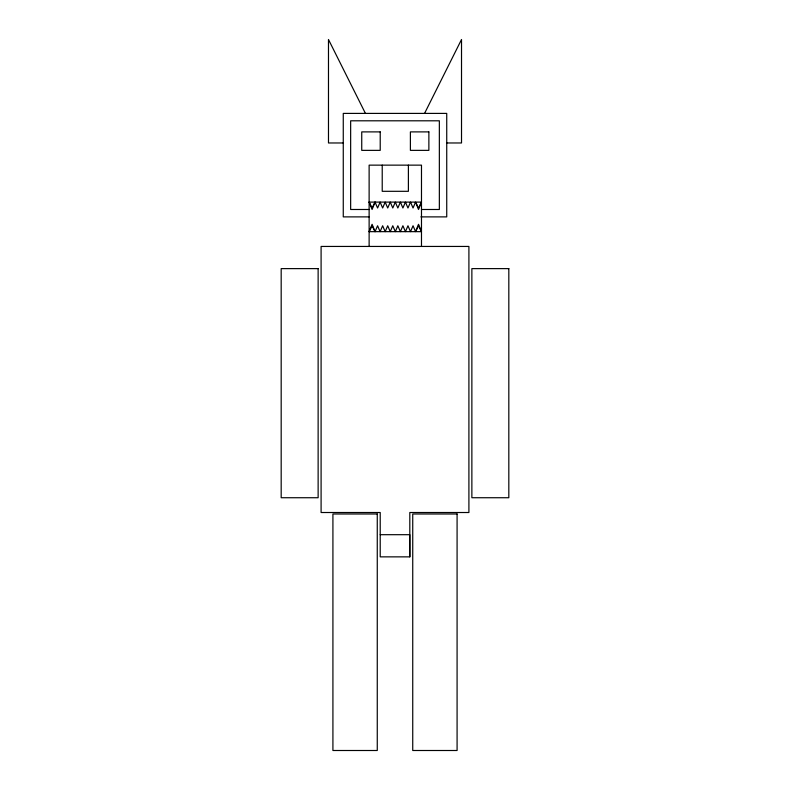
<?xml version="1.0" encoding="UTF-8"?>
<svg xmlns="http://www.w3.org/2000/svg" width="790" height="790" viewBox="0 0 790 790"><rect width="100%" height="100%" fill="white"/><g stroke="black" fill="none" stroke-linecap="round" stroke-linejoin="round"><path stroke-width="1.19" d="M409.803 556.861L409.812 512.513L468.904 512.513L468.904 246.441L321.096 246.441L321.096 512.513L380.217 512.513L380.217 556.861L409.803 556.861L409.783 534.692L380.217 534.692M375.043 202.102L372.09 209.488L369.128 202.102L421.485 202.102L418.522 209.488L415.57 202.102L413.032 208.007L410.504 202.102L407.966 208.007L405.438 202.102L402.9 208.007L400.372 202.102L397.844 208.007L395.306 202.102L392.778 208.007L390.24 202.102L387.712 208.007L385.174 202.102L382.646 208.007L380.109 202.102L377.581 208.007L375.043 202.102L372.584 207.029M369.128 231.658L372.09 224.271L375.043 231.658L377.581 225.752L380.109 231.658L382.646 225.752L385.174 231.658L387.712 225.752L390.24 231.658L392.778 225.752L395.306 231.658L397.844 225.752L400.372 231.658L402.9 225.752L405.438 231.658L407.966 225.752L410.504 231.658L413.032 225.752L415.57 231.658L418.522 224.271L421.485 231.658L369.128 231.658L371.596 226.73M424.566 113.405L461.518 39.5L461.518 142.97L446.735 142.97M421.485 202.102L418.522 208.007L416.063 203.079M416.063 230.68L418.522 225.752L421.485 231.658M343.265 142.97L328.482 142.97L328.482 39.5L365.434 113.405M369.128 209.488L350.651 209.488L350.651 120.801L439.349 120.801L439.349 209.488L421.485 209.488M369.128 216.885L343.265 216.885L343.265 113.405L446.735 113.405L446.735 216.885L420.873 216.885M369.128 202.102L371.596 207.029M372.584 226.73L375.043 231.658M421.485 246.441L421.485 165.14L369.128 165.14L369.128 246.441M408.391 165.14L408.391 191.308L382.222 191.308L382.222 165.14M380.217 131.891L361.741 131.891L361.741 150.367L380.217 150.367L380.217 131.891M428.871 131.891L410.395 131.891L410.395 150.367L428.871 150.367L428.871 131.891M318.133 268.62L281.181 268.62L281.181 497.73L318.133 497.73L318.133 268.62M508.819 268.62L471.867 268.62L471.867 497.73L508.819 497.73L508.819 268.62M377.265 513.994L332.916 513.994L332.916 750.5L377.265 750.5L377.265 513.994M457.084 513.994L412.736 513.994L412.736 750.5L457.084 750.5L457.084 513.994"/></g></svg>
